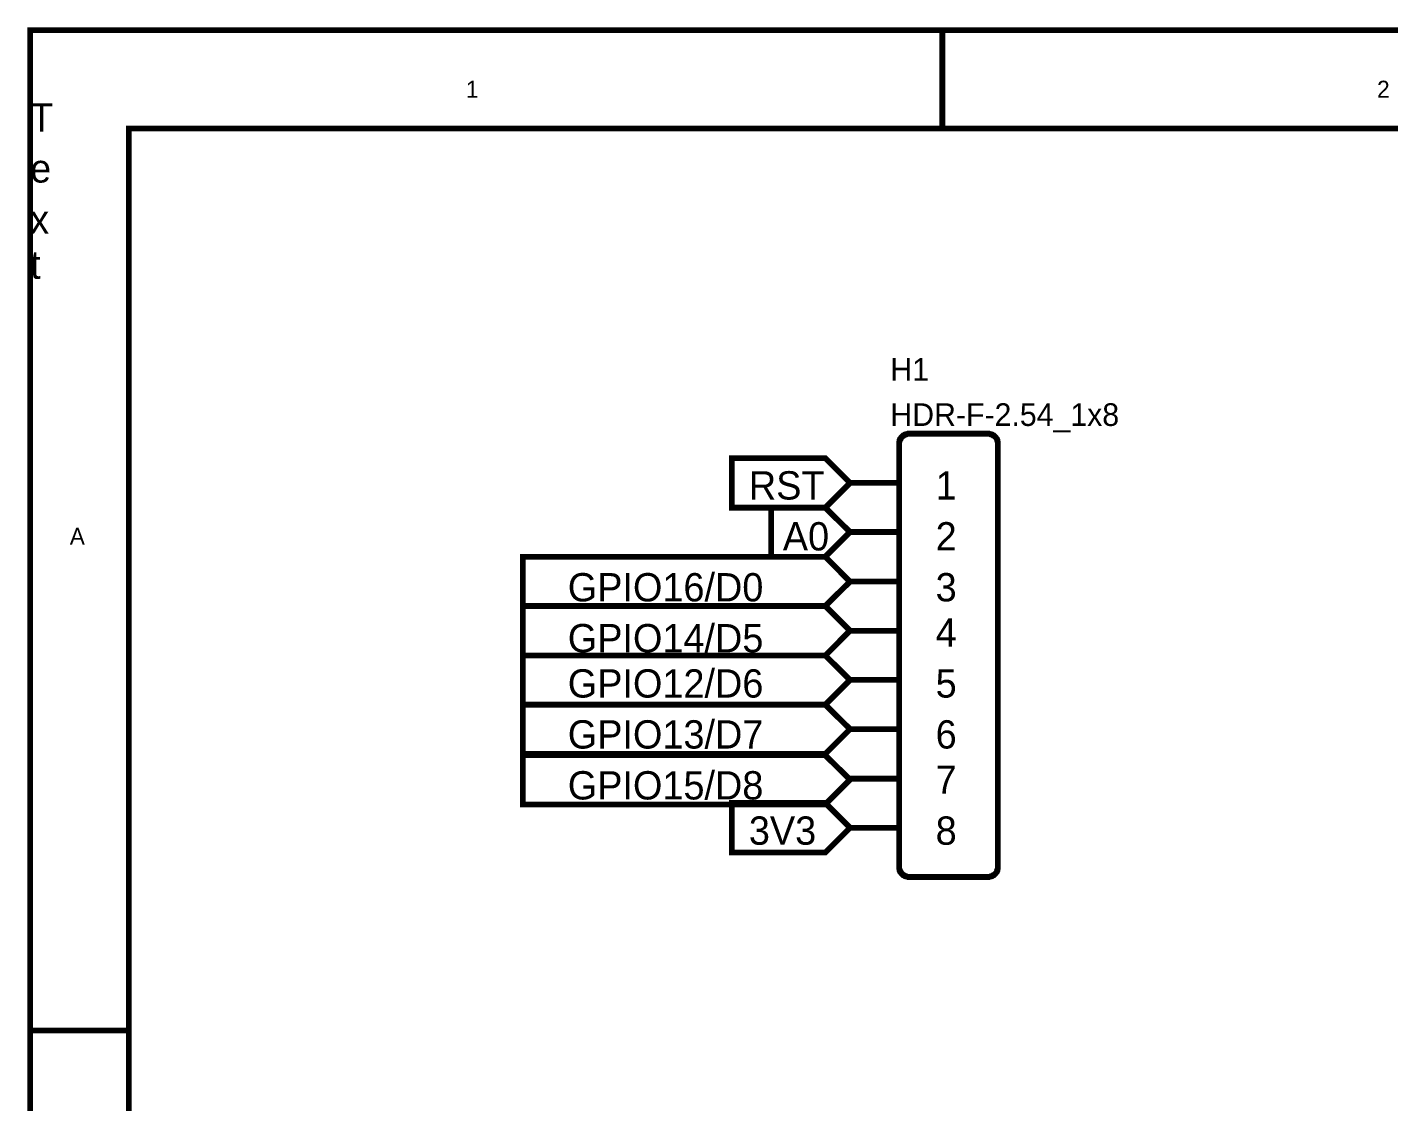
# Model space of a CAD drawing. Header units: millimetres. Extents: x 0 to 282, y 0 to 206.
# Drawn here: x -0.1 to 70.1, y 151 to 206.4 of the extents above; entities that cross this region are included whole.
import ezdxf

# ---------------------------------------------------------------- set-up
doc = ezdxf.new("R2010")
doc.units = ezdxf.units.MM
doc.layers.add('Sheet', color=255, linetype='Continuous')

msp = doc.modelspace()

# ---------------------------------------------------------------- linework, layer by layer
at = {"layer": 'Sheet'}
for points, const_width in [([(0, 206.278), (282.168, 206.278), (282.168, 0), (0, 0), (0, 206.278)], 0.3), ([(0, 206.278), (0, 0), (282.168, 0), (282.168, 206.278), (0, 206.278), (0, 206.278)], 0.0991), ([(5.088, 201.208), (277.098, 201.208), (277.098, 5.07), (5.088, 5.07), (5.088, 201.208)], 0.3), ([(5.088, 201.208), (5.088, 5.07), (277.098, 5.07), (277.098, 201.208), (5.088, 201.208), (5.088, 201.208)], 0.0991), ([(36.183, 181.658), (36.183, 184.211), (40.998, 184.211), (42.274, 182.934), (40.998, 181.658), (36.183, 181.658)], 0.3), ([(36.183, 181.658), (36.183, 184.211), (40.998, 184.211), (42.274, 182.934), (40.998, 181.658), (36.183, 181.658)], 0.0991), ([(38.207, 179.123), (38.207, 181.658), (40.998, 181.658), (42.274, 180.399), (40.998, 179.123), (38.207, 179.123)], 0.3), ([(38.207, 179.123), (38.207, 181.658), (40.998, 181.658), (42.274, 180.399), (40.998, 179.123), (38.207, 179.123)], 0.0991), ([(25.405, 176.588), (25.405, 179.123), (40.998, 179.123), (42.274, 177.846), (40.998, 176.588), (25.405, 176.588)], 0.3), ([(25.405, 176.588), (25.405, 179.123), (40.998, 179.123), (42.274, 177.846), (40.998, 176.588), (25.405, 176.588)], 0.0991), ([(25.405, 174.035), (25.405, 176.588), (40.998, 176.588), (42.274, 175.311), (40.998, 174.035), (25.405, 174.035)], 0.3), ([(25.405, 174.035), (25.405, 176.588), (40.998, 176.588), (42.274, 175.311), (40.998, 174.035), (25.405, 174.035)], 0.0991), ([(25.405, 171.5), (25.405, 174.035), (40.998, 174.035), (42.274, 172.776), (40.998, 171.5), (25.405, 171.5)], 0.3), ([(25.405, 171.5), (25.405, 174.035), (40.998, 174.035), (42.274, 172.776), (40.998, 171.5), (25.405, 171.5)], 0.0991), ([(25.405, 168.965), (25.405, 171.5), (40.998, 171.5), (42.274, 170.241), (40.998, 168.965), (25.405, 168.965)], 0.3), ([(25.405, 168.965), (25.405, 171.5), (40.998, 171.5), (42.274, 170.241), (40.998, 168.965), (25.405, 168.965)], 0.0991), ([(25.405, 166.357), (25.405, 168.892), (40.998, 168.892), (42.274, 167.634), (40.998, 166.357), (25.405, 166.357)], 0.3), ([(25.405, 166.357), (25.405, 168.892), (40.998, 168.892), (42.274, 167.634), (40.998, 166.357), (25.405, 166.357)], 0.0991), ([(36.183, 163.877), (36.183, 166.43), (40.998, 166.43), (42.274, 165.153), (40.998, 163.877), (36.183, 163.877)], 0.3), ([(36.183, 163.877), (36.183, 166.43), (40.998, 166.43), (42.274, 165.153), (40.998, 163.877), (36.183, 163.877)], 0.0991)]:
    msp.add_lwpolyline(points, close=True, dxfattribs=dict(at, const_width=const_width))
at = {"layer": 'Sheet', "const_width": 0.3}
for points in [[(0, 206.278), (5.088, 206.278)], [(47.034, 206.278), (47.034, 201.208)], [(44.809, 184.959), (44.809, 184.977), (44.809, 185.013), (44.809, 185.032), (44.827, 185.068), (44.827, 185.086), (44.827, 185.123), (44.846, 185.141), (44.846, 185.159), (44.864, 185.178), (44.864, 185.214), (44.882, 185.232), (44.9, 185.25), (44.919, 185.269), (44.937, 185.287), (44.937, 185.305), (44.955, 185.323), (44.973, 185.342), (44.992, 185.36), (45.01, 185.378), (45.046, 185.378), (45.064, 185.396), (45.083, 185.415), (45.101, 185.415), (45.119, 185.433), (45.156, 185.433), (45.174, 185.451), (45.192, 185.451), (45.21, 185.451), (45.247, 185.469), (45.265, 185.469), (45.302, 185.469), (45.32, 185.469)], [(45.32, 185.469), (49.387, 185.469)], [(49.387, 185.469), (49.405, 185.469), (49.441, 185.469), (49.46, 185.469), (49.496, 185.451), (49.514, 185.451), (49.533, 185.451), (49.551, 185.433), (49.587, 185.433), (49.606, 185.415), (49.624, 185.415), (49.642, 185.396), (49.66, 185.378), (49.697, 185.378), (49.715, 185.36), (49.733, 185.342), (49.751, 185.323), (49.77, 185.305), (49.77, 185.287), (49.788, 185.269), (49.806, 185.25), (49.824, 185.232), (49.843, 185.214), (49.843, 185.178), (49.861, 185.159), (49.861, 185.141), (49.879, 185.123), (49.879, 185.086), (49.879, 185.068), (49.897, 185.032), (49.897, 185.013), (49.897, 184.977), (49.897, 184.959)], [(44.809, 163.129), (44.809, 184.959)], [(49.897, 184.959), (49.897, 184.959), (49.897, 184.959), (49.897, 184.959), (49.897, 184.959), (49.897, 184.959), (49.897, 184.959), (49.897, 184.959), (49.897, 184.959), (49.897, 184.959), (49.897, 184.959), (49.897, 184.959), (49.897, 184.959), (49.897, 184.959), (49.897, 184.959), (49.897, 184.959), (49.897, 184.959), (49.897, 184.959), (49.897, 184.959), (49.897, 184.959), (49.897, 184.959), (49.897, 184.959), (49.897, 184.959), (49.897, 184.959), (49.897, 184.959), (49.897, 184.959), (49.897, 184.959), (49.897, 184.959), (49.897, 184.959), (49.897, 184.959), (49.897, 184.959), (49.897, 184.959), (49.897, 184.959)], [(49.897, 184.959), (49.897, 163.129)], [(44.809, 182.934), (42.274, 182.934)], [(44.809, 180.399), (42.274, 180.399)], [(44.809, 177.846), (42.274, 177.846)], [(44.809, 175.311), (42.274, 175.311)], [(44.809, 172.776), (42.274, 172.776)], [(44.809, 170.241), (42.274, 170.241)], [(44.809, 167.688), (42.274, 167.688)], [(42.274, 167.634), (42.274, 167.688)], [(44.809, 165.153), (42.274, 165.153)], [(45.32, 162.618), (45.302, 162.618), (45.265, 162.618), (45.247, 162.618), (45.21, 162.637), (45.192, 162.637), (45.174, 162.637), (45.156, 162.655), (45.119, 162.655), (45.101, 162.673), (45.083, 162.673), (45.064, 162.691), (45.046, 162.71), (45.01, 162.71), (44.992, 162.728), (44.973, 162.746), (44.955, 162.764), (44.937, 162.783), (44.937, 162.801), (44.919, 162.819), (44.9, 162.837), (44.882, 162.856), (44.864, 162.874), (44.864, 162.91), (44.846, 162.928), (44.846, 162.947), (44.827, 162.965), (44.827, 163.001), (44.827, 163.02), (44.809, 163.056), (44.809, 163.074), (44.809, 163.111), (44.809, 163.129)], [(49.897, 163.129), (49.897, 163.111), (49.897, 163.074), (49.897, 163.056), (49.879, 163.02), (49.879, 163.001), (49.879, 162.965), (49.861, 162.947), (49.861, 162.928), (49.843, 162.91), (49.843, 162.874), (49.824, 162.856), (49.806, 162.837), (49.788, 162.819), (49.77, 162.801), (49.77, 162.783), (49.751, 162.764), (49.733, 162.746), (49.715, 162.728), (49.697, 162.71), (49.66, 162.71), (49.642, 162.691), (49.624, 162.673), (49.606, 162.673), (49.587, 162.655), (49.551, 162.655), (49.533, 162.637), (49.514, 162.637), (49.496, 162.637), (49.46, 162.618), (49.441, 162.618), (49.405, 162.618), (49.387, 162.618)], [(49.387, 162.618), (45.32, 162.618)], [(0, 154.704), (5.088, 154.704)]]:
    msp.add_lwpolyline(points, dxfattribs=at)

# ---------------------------------------------------------------- texts
at = {"layer": 'Sheet'}
for s, height, p in [('1', 0.875, (22.468, 202.794)), ('2', 0.875, (69.448, 202.794)), ('T', 1.459, (0, 201.044)), ('e', 1.459, (0, 198.418)), ('x', 1.459, (0, 195.791)), ('t', 1.459, (0, 193.457)), ('H1', 1.1672, (44.353, 188.205)), ('HDR-F-2.54_1x8', 1.16716, (44.353, 185.871)), ('RST', 1.459, (37.058, 182.077)), ('1', 1.459, (46.688, 182.077)), ('A', 0.875, (2.043, 179.743)), ('A0', 1.459, (38.809, 179.451)), ('2', 1.459, (46.688, 179.451)), ('GPIO16/D0', 1.459, (27.721, 176.825)), ('3', 1.459, (46.688, 176.825)), ('GPIO14/D5', 1.459, (27.721, 174.199)), ('4', 1.459, (46.688, 174.491)), ('GPIO12/D6', 1.459, (27.721, 171.865)), ('5', 1.459, (46.688, 171.865)), ('GPIO13/D7', 1.459, (27.721, 169.238)), ('6', 1.459, (46.688, 169.238)), ('GPIO15/D8', 1.459, (27.721, 166.612)), ('7', 1.459, (46.688, 166.904)), ('3V3', 1.459, (37.058, 164.278)), ('8', 1.459, (46.688, 164.278))]:
    msp.add_text(s, height=height, dxfattribs=at).set_placement(p)

doc.saveas('drawing.dxf')
